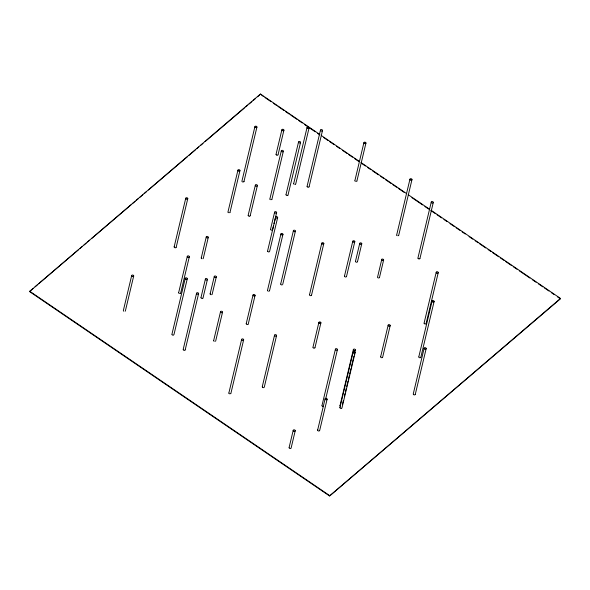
<?xml version="1.0" encoding="UTF-8"?>
<svg xmlns="http://www.w3.org/2000/svg" width="590" height="590" viewBox="0 0 590 590"><rect width="100%" height="100%" fill="white"/><g stroke="black" fill="none" stroke-linecap="round" stroke-linejoin="round"><path stroke-width="0.89" d="M319.846 134.491L260.441 94.024L29.5 291.556L329.559 495.976L560.404 298.835L560.5 298.444L431.032 210.239M131.666 275.619L123.362 310.488A1.032 0.745 13.4 0 0 123.76 311.188M133.709 275.958L125.397 310.827A1.032 0.745 13.4 0 1 125.191 311.203M174.168 246.856L185.739 198.284M176.203 247.195L187.775 198.624M178.652 292.655L187.281 256.436M180.688 292.994L189.316 256.775M171.933 334.257L185.245 278.369M173.969 334.604L187.281 278.709M201.264 257.933L206.249 236.988M208.292 237.328L203.299 258.28A1.032 0.745 13.4 0 1 202.96 258.745M183.173 349.479L196.566 293.274M185.208 349.818L198.601 293.614M200.983 297.567L205.379 279.107M203.019 297.906L207.415 279.446M227.983 211.928L237.918 170.237M210.143 293.842L214.258 276.562M230.019 212.267L239.953 170.576M216.294 276.902L212.179 294.181A1.032 0.745 13.4 0 1 211.685 294.72M260.441 94.024L263.391 96.487M254.887 126.747L241.937 181.123A1.032 0.745 13.4 0 0 242.674 181.993M243.972 181.469L256.923 127.093M213.661 340.563L220.505 311.815M222.541 312.162L215.697 340.909A1.032 0.745 13.4 0 1 215.483 341.286M248.161 215.313L255.337 185.208M250.197 215.652L257.373 185.548M276.039 154.351L281.873 129.852M278.074 154.691L283.915 130.198M269.881 198.911L281.312 150.907M271.916 199.25L283.348 151.247M228.868 392.984L241.62 339.471M246.229 323.659L253.036 295.066M230.904 393.324L243.655 339.81M270.537 229.252L274.601 212.208M248.265 323.999L255.072 295.406M272.573 229.591L273.59 225.336M273.996 223.625L276.636 212.548M267.572 250.986L275.626 217.194M269.615 251.333L277.661 217.533M285.995 194.648L298.533 142.028M288.031 194.988L300.568 142.374M267.506 290.295L280.914 234.024M293.687 183.593L307.036 127.573M269.549 290.641L282.957 234.363M295.73 183.933L309.072 127.919M280.7 283.982L293.377 230.779M282.735 284.328L295.413 231.118M307.073 186.366L320.473 130.125M309.108 186.706L322.509 130.464M262.262 386.723L274.534 335.201M264.298 387.062L276.57 335.548M309.507 294.749L321.779 243.235M311.542 295.089L323.814 243.574M289.093 447.596L293.193 430.39M312.958 347.274L318.866 322.487M295.229 430.729L291.136 447.935A1.032 0.745 13.4 0 1 289.1 447.751M314.994 347.621L320.901 322.833M354.878 180.614L363.897 142.736M356.913 180.953L365.94 143.075M344.486 276.061L352.768 241.295M346.529 276.4L354.804 241.635M355.475 261.296L359.73 243.419M321.97 405.596L335.4 349.228M357.511 261.643L361.766 243.758M317.641 430.103L325.075 398.892M325.709 398.781L337.436 349.568M319.677 430.442L327.111 399.231M340.002 405.691L353.351 349.656M339.929 407.557L353.108 352.208M342.466 404.253L343.306 400.691M344.368 396.244L345.003 393.574M345.43 391.797L346.278 388.242M346.699 386.465L347.975 381.125M348.395 379.348L349.243 375.786M349.663 374.008L350.939 368.669M351.36 366.892L353.904 356.22M354.325 354.443L355.387 349.995M341.964 407.897L355.151 352.555M377.666 276.658L381.811 259.268M379.495 277.381L383.64 259.991M329.559 495.976L560.5 298.444M396.679 234.938L409.939 179.257M398.715 235.277L411.975 179.603M380.639 356.773L388.161 325.201M382.674 357.112L390.197 325.547M417.934 258.014L431.253 202.112M419.977 258.354L433.289 202.451M424.099 323.099L436.209 272.278M426.142 323.438L438.245 272.617M418.804 356.839L432.079 301.121M420.84 357.186L434.115 301.468M413.251 393.965L424.144 348.233M415.286 394.312L426.179 348.579M30.901 290.361L32.996 288.569M35.098 286.777L37.192 284.985M38.593 283.79L78.47 249.74M79.864 248.545L81.966 246.753M84.068 244.961L86.162 243.169M87.563 241.974L89.658 240.182M91.76 238.39L130.936 204.929M132.33 203.734L135.132 201.345M136.526 200.15L138.628 198.358M140.029 197.163L142.824 194.774M144.226 193.579L146.32 191.787M148.422 189.995L187.598 156.542M188.992 155.347L195.29 149.971M196.691 148.776L198.786 146.984M200.888 145.192L202.982 143.4M205.084 141.607L244.26 108.147M245.654 106.952L247.756 105.16M249.157 103.965L251.952 101.576M253.353 100.381L255.448 98.589M257.55 96.797L259.652 95.005M321.366 135.53L359.443 161.468M360.969 162.508L406.665 193.638M408.184 194.678L429.513 209.207M264.917 97.52L271.009 101.672M273.295 103.228L276.341 105.308M277.861 106.34L283.96 110.492M285.479 111.532L289.284 114.128M290.811 115.161L296.903 119.313M298.429 120.353L302.235 122.949M304.521 124.505L315.178 131.769M317.464 133.325L319.751 134.881M323.556 137.47L328.129 140.582M329.648 141.622L334.22 144.734M336.507 146.291L339.552 148.37M342.598 150.443L347.163 153.555M348.69 154.595L352.495 157.191M354.782 158.747L358.587 161.343M361.633 163.415L365.446 166.011M367.732 167.567L370.778 169.64M372.297 170.68L378.389 174.832M380.675 176.388L383.721 178.46M385.248 179.5L391.34 183.652M392.859 184.685L396.672 187.281M398.191 188.321L404.283 192.473M411.901 197.657L422.565 204.922M424.844 206.478L428.657 209.074M430.943 210.63L435.509 213.742M437.035 214.782L441.6 217.894M443.887 219.451L446.932 221.523M449.978 223.603L454.551 226.715M456.07 227.755L459.883 230.343M462.162 231.9L465.208 233.979M469.021 236.575L472.826 239.164M475.112 240.72L478.158 242.8M479.677 243.832L485.776 247.984M488.055 249.541L491.101 251.62M492.628 252.653L498.72 256.805M500.246 257.845L504.052 260.441M505.571 261.473L511.67 265.625M513.189 266.665L516.995 269.261M519.281 270.817L529.945 278.082M532.232 279.638L536.037 282.227M538.323 283.79L542.889 286.902M544.415 287.935L548.98 291.047M551.267 292.603L554.312 294.683M557.358 296.755L559.645 298.311M29.596 291.165L329.655 495.593M287.92 195.261A1.032 0.745 13.4 0 1 286.002 194.803M419.94 258.501A1.032 0.745 13.4 0 1 418.671 258.885M418.332 258.715A1.032 0.745 13.4 0 1 417.993 258.332M420.736 357.459A1.032 0.745 13.4 0 1 418.812 357.002M319.64 430.589A1.032 0.745 13.4 0 1 319.183 430.98M318.578 431.017A1.032 0.745 13.4 0 1 317.752 429.83M309.072 186.853A1.032 0.745 13.4 0 1 307.08 186.521M248.058 324.382A1.032 0.745 13.4 0 1 246.266 323.512M398.678 235.425A1.032 0.745 13.4 0 1 398.375 235.742M397.232 235.727A1.032 0.745 13.4 0 1 396.731 235.248M277.971 154.964A1.032 0.745 13.4 0 1 276.437 155.052M276.179 154.816A1.032 0.745 13.4 0 1 276.046 154.506M271.879 199.398A1.032 0.745 13.4 0 1 271.577 199.715M270.434 199.7A1.032 0.745 13.4 0 1 269.932 199.221M229.982 212.415A1.032 0.745 13.4 0 1 229.687 212.739M228.537 212.725A1.032 0.745 13.4 0 1 228.042 212.245M180.584 293.274A1.032 0.745 13.4 0 1 180.193 293.532M179.39 293.525A1.032 0.745 13.4 0 1 178.659 292.81M263.959 387.534A1.032 0.745 13.4 0 1 262.816 387.519M262.521 387.313A1.032 0.745 13.4 0 1 262.314 387.033M415.249 394.452A1.032 0.745 13.4 0 1 413.302 394.282M210.881 294.712A1.032 0.745 13.4 0 1 210.18 293.695M250.16 215.8A1.032 0.745 13.4 0 1 249.518 216.235M249.105 216.228A1.032 0.745 13.4 0 1 248.169 215.468M356.876 181.101A1.032 0.745 13.4 0 1 356.574 181.425M355.431 181.403A1.032 0.745 13.4 0 1 354.929 180.924M426.032 323.718A1.032 0.745 13.4 0 1 424.498 323.799M424.247 323.563A1.032 0.745 13.4 0 1 424.107 323.254M230.793 393.596A1.032 0.745 13.4 0 1 230.572 393.788M229.606 393.847A1.032 0.745 13.4 0 1 228.876 393.139M272.536 229.739A1.032 0.745 13.4 0 1 270.544 229.407M201.817 258.73A1.032 0.745 13.4 0 1 201.301 257.793M346.419 276.673A1.032 0.745 13.4 0 1 344.494 276.216M341.75 408.28A1.032 0.745 13.4 0 1 340.032 407.284M340.142 406.149A1.032 0.745 13.4 0 1 340.039 405.544M357.474 261.783A1.032 0.745 13.4 0 1 355.475 261.459M176.167 247.343A1.032 0.745 13.4 0 1 174.906 247.719A1.032 0.745 13.4 0 1 174.205 246.709M214.214 341.359A1.032 0.745 13.4 0 1 213.698 340.423M269.512 290.781A1.032 0.745 13.4 0 1 269.047 291.18M268.244 291.165A1.032 0.745 13.4 0 1 267.565 290.612M282.241 284.867A1.032 0.745 13.4 0 1 280.707 284.144M243.965 181.307A1.032 0.745 13.4 0 1 243.478 182.008M173.63 335.068A1.032 0.745 13.4 0 1 171.985 334.574M382.468 357.496A1.032 0.745 13.4 0 1 380.749 356.5M379.385 277.654A1.032 0.745 13.4 0 1 377.467 277.197M185.172 349.966A1.032 0.745 13.4 0 1 183.232 349.796M269.276 251.797A1.032 0.745 13.4 0 1 268.126 251.782M267.831 251.583A1.032 0.745 13.4 0 1 267.631 251.303M202.908 298.186A1.032 0.745 13.4 0 1 200.983 297.721M314.957 347.768A1.032 0.745 13.4 0 1 313.01 347.591M323.667 406.407A1.032 0.745 13.4 0 1 321.978 405.75M295.62 184.213A1.032 0.745 13.4 0 1 295.391 184.405M294.24 184.39A1.032 0.745 13.4 0 1 293.695 183.748M311.505 295.236A1.032 0.745 13.4 0 1 309.514 294.904M298.813 142.647A1.032 0.745 13.4 0 0 300.531 142.515A1.032 0.745 13.4 0 0 299.3 141.438A1.032 0.745 13.4 0 0 298.813 142.647M131.953 276.231A1.032 0.745 13.4 0 0 133.672 276.105A1.032 0.745 13.4 0 0 132.44 275.029A1.032 0.745 13.4 0 0 131.953 276.231M431.541 202.724A1.032 0.745 13.4 0 0 433.259 202.599A1.032 0.745 13.4 0 0 432.027 201.515A1.032 0.745 13.4 0 0 431.541 202.724M432.367 301.741A1.032 0.745 13.4 0 0 434.078 301.608A1.032 0.745 13.4 0 0 432.853 300.531A1.032 0.745 13.4 0 0 432.367 301.741M325.363 399.504A1.032 0.745 13.4 0 0 327.081 399.378A1.032 0.745 13.4 0 0 325.85 398.294A1.032 0.745 13.4 0 0 325.363 399.504M320.761 130.737A1.032 0.745 13.4 0 0 322.472 130.611A1.032 0.745 13.4 0 0 321.248 129.527A1.032 0.745 13.4 0 0 320.761 130.737M253.324 295.679A1.032 0.745 13.4 0 0 255.042 295.553A1.032 0.745 13.4 0 0 253.811 294.476A1.032 0.745 13.4 0 0 253.324 295.679M410.227 179.876A1.032 0.745 13.4 0 0 411.938 179.751A1.032 0.745 13.4 0 0 410.714 178.667A1.032 0.745 13.4 0 0 410.227 179.876M282.16 130.471A1.032 0.745 13.4 0 0 283.879 130.338A1.032 0.745 13.4 0 0 282.647 129.262A1.032 0.745 13.4 0 0 282.16 130.471M281.6 151.527A1.032 0.745 13.4 0 0 283.311 151.394A1.032 0.745 13.4 0 0 282.086 150.317A1.032 0.745 13.4 0 0 281.6 151.527M238.205 170.849A1.032 0.745 13.4 0 0 239.916 170.724A1.032 0.745 13.4 0 0 238.692 169.64A1.032 0.745 13.4 0 0 238.205 170.849M187.568 257.056A1.032 0.745 13.4 0 0 189.279 256.923A1.032 0.745 13.4 0 0 188.055 255.846A1.032 0.745 13.4 0 0 187.568 257.056M274.815 335.821A1.032 0.745 13.4 0 0 276.533 335.695A1.032 0.745 13.4 0 0 275.301 334.611A1.032 0.745 13.4 0 0 274.815 335.821M424.431 348.852A1.032 0.745 13.4 0 0 426.142 348.727A1.032 0.745 13.4 0 0 424.918 347.643A1.032 0.745 13.4 0 0 424.431 348.852M214.546 277.175A1.032 0.745 13.4 0 0 216.257 277.049A1.032 0.745 13.4 0 0 215.033 275.965A1.032 0.745 13.4 0 0 214.546 277.175M255.618 185.821A1.032 0.745 13.4 0 0 257.336 185.695A1.032 0.745 13.4 0 0 256.104 184.618A1.032 0.745 13.4 0 0 255.618 185.821M364.185 143.355A1.032 0.745 13.4 0 0 365.903 143.222A1.032 0.745 13.4 0 0 364.672 142.146A1.032 0.745 13.4 0 0 364.185 143.355M436.497 272.89A1.032 0.745 13.4 0 0 438.208 272.764A1.032 0.745 13.4 0 0 436.983 271.688A1.032 0.745 13.4 0 0 436.497 272.89M241.9 340.083A1.032 0.745 13.4 0 0 243.618 339.958A1.032 0.745 13.4 0 0 242.387 338.874A1.032 0.745 13.4 0 0 241.9 340.083M274.881 212.828A1.032 0.745 13.4 0 0 276.599 212.695A1.032 0.745 13.4 0 0 275.368 211.618A1.032 0.745 13.4 0 0 274.881 212.828M206.537 237.608A1.032 0.745 13.4 0 0 208.255 237.475A1.032 0.745 13.4 0 0 207.024 236.398A1.032 0.745 13.4 0 0 206.537 237.608M353.056 241.915A1.032 0.745 13.4 0 0 354.774 241.782A1.032 0.745 13.4 0 0 353.543 240.705A1.032 0.745 13.4 0 0 353.056 241.915M353.395 352.827A1.032 0.745 13.4 0 0 355.114 352.702A1.032 0.745 13.4 0 0 353.882 351.618A1.032 0.745 13.4 0 0 353.395 352.827M293.481 431.01A1.032 0.745 13.4 0 0 295.192 430.877A1.032 0.745 13.4 0 0 293.968 429.8A1.032 0.745 13.4 0 0 293.481 431.01M353.631 350.268A1.032 0.745 13.4 0 0 355.35 350.143A1.032 0.745 13.4 0 0 354.125 349.059A1.032 0.745 13.4 0 0 353.631 350.268M360.018 244.031A1.032 0.745 13.4 0 0 361.736 243.906A1.032 0.745 13.4 0 0 360.505 242.822A1.032 0.745 13.4 0 0 360.018 244.031M186.02 198.904A1.032 0.745 13.4 0 0 187.738 198.771A1.032 0.745 13.4 0 0 186.506 197.694A1.032 0.745 13.4 0 0 186.02 198.904M220.793 312.435A1.032 0.745 13.4 0 0 222.504 312.309A1.032 0.745 13.4 0 0 221.28 311.225A1.032 0.745 13.4 0 0 220.793 312.435M281.201 234.636A1.032 0.745 13.4 0 0 282.92 234.51A1.032 0.745 13.4 0 0 281.688 233.426A1.032 0.745 13.4 0 0 281.201 234.636M293.658 231.391A1.032 0.745 13.4 0 0 295.376 231.265A1.032 0.745 13.4 0 0 294.144 230.189A1.032 0.745 13.4 0 0 293.658 231.391M255.175 127.366A1.032 0.745 13.4 0 0 256.886 127.234A1.032 0.745 13.4 0 0 255.662 126.157A1.032 0.745 13.4 0 0 255.175 127.366M185.526 278.989A1.032 0.745 13.4 0 0 187.244 278.856A1.032 0.745 13.4 0 0 186.012 277.779A1.032 0.745 13.4 0 0 185.526 278.989M388.441 325.82A1.032 0.745 13.4 0 0 390.16 325.687A1.032 0.745 13.4 0 0 388.928 324.611A1.032 0.745 13.4 0 0 388.441 325.82M381.885 260.264A1.032 0.745 13.4 0 0 383.603 260.138A1.032 0.745 13.4 0 0 382.372 259.062A1.032 0.745 13.4 0 0 381.885 260.264M196.846 293.886A1.032 0.745 13.4 0 0 198.565 293.761A1.032 0.745 13.4 0 0 197.333 292.677A1.032 0.745 13.4 0 0 196.846 293.886M275.913 217.813A1.032 0.745 13.4 0 0 277.625 217.681A1.032 0.745 13.4 0 0 276.4 216.604A1.032 0.745 13.4 0 0 275.913 217.813M205.659 279.719A1.032 0.745 13.4 0 0 207.378 279.594A1.032 0.745 13.4 0 0 206.146 278.517A1.032 0.745 13.4 0 0 205.659 279.719M319.146 323.106A1.032 0.745 13.4 0 0 320.864 322.981A1.032 0.745 13.4 0 0 319.632 321.897A1.032 0.745 13.4 0 0 319.146 323.106M335.681 349.848A1.032 0.745 13.4 0 0 337.399 349.715A1.032 0.745 13.4 0 0 336.167 348.638A1.032 0.745 13.4 0 0 335.681 349.848M307.316 128.192A1.032 0.745 13.4 0 0 309.035 128.059A1.032 0.745 13.4 0 0 307.803 126.983A1.032 0.745 13.4 0 0 307.316 128.192M322.066 243.847A1.032 0.745 13.4 0 0 323.777 243.722A1.032 0.745 13.4 0 0 322.553 242.638A1.032 0.745 13.4 0 0 322.066 243.847"/></g></svg>
